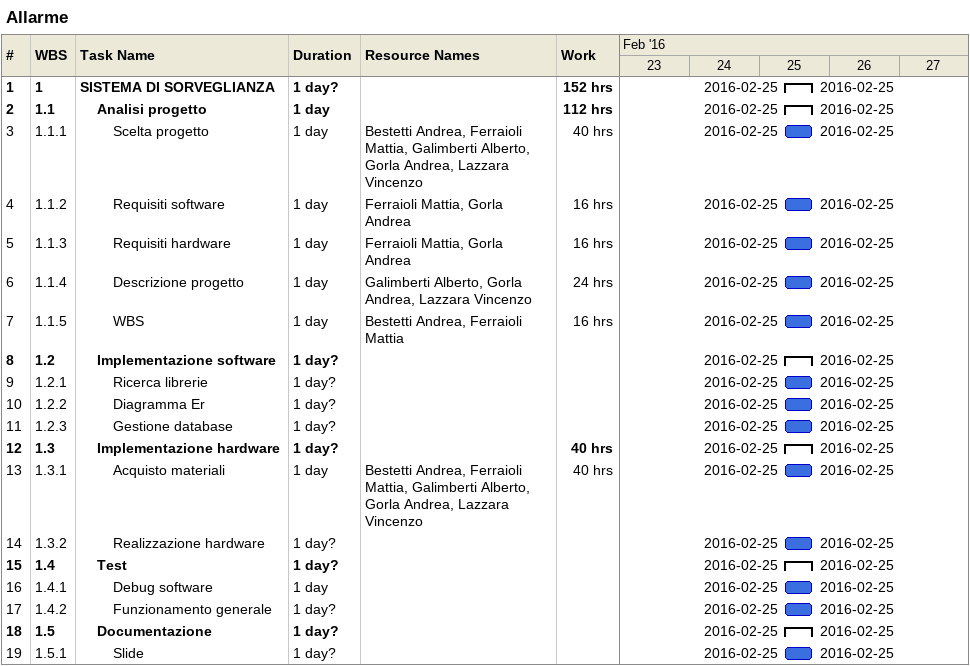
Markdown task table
Allarme

| ID | WBS | Task | Duration | Start | Finish | Resources | Work (h) |
|---|---|---|---|---|---|---|---|
| 1 | 1 | **SISTEMA DI SORVEGLIANZA** | 1d? | 2016-02-25 | 2016-02-25 |  | 152 |
| 2 | 1.1 | **Analisi progetto** | 1d | 2016-02-25 | 2016-02-25 |  | 112 |
| 3 | 1.1.1 | Scelta progetto | 1d | 2016-02-25 | 2016-02-25 | Bestetti Andrea, Ferraioli Mattia, Galimberti Alberto, Gorla Andrea, Lazzara Vincenzo | 40 |
| 4 | 1.1.2 | Requisiti software | 1d | 2016-02-25 | 2016-02-25 | Ferraioli Mattia, Gorla Andrea | 16 |
| 5 | 1.1.3 | Requisiti hardware | 1d | 2016-02-25 | 2016-02-25 | Ferraioli Mattia, Gorla Andrea | 16 |
| 6 | 1.1.4 | Descrizione progetto | 1d | 2016-02-25 | 2016-02-25 | Galimberti Alberto, Gorla Andrea, Lazzara Vincenzo | 24 |
| 7 | 1.1.5 | WBS | 1d | 2016-02-25 | 2016-02-25 | Bestetti Andrea, Ferraioli Mattia | 16 |
| 8 | 1.2 | **Implementazione software** | 1d? | 2016-02-25 | 2016-02-25 |  |  |
| 9 | 1.2.1 | Ricerca librerie | 1d? | 2016-02-25 | 2016-02-25 |  |  |
| 10 | 1.2.2 | Diagramma Er | 1d? | 2016-02-25 | 2016-02-25 |  |  |
| 11 | 1.2.3 | Gestione database | 1d? | 2016-02-25 | 2016-02-25 |  |  |
| 12 | 1.3 | **Implementazione hardware** | 1d? | 2016-02-25 | 2016-02-25 |  | 40 |
| 13 | 1.3.1 | Acquisto materiali | 1d | 2016-02-25 | 2016-02-25 | Bestetti Andrea, Ferraioli Mattia, Galimberti Alberto, Gorla Andrea, Lazzara Vincenzo | 40 |
| 14 | 1.3.2 | Realizzazione hardware | 1d? | 2016-02-25 | 2016-02-25 |  |  |
| 15 | 1.4 | **Test** | 1d? | 2016-02-25 | 2016-02-25 |  |  |
| 16 | 1.4.1 | Debug software | 1d | 2016-02-25 | 2016-02-25 |  |  |
| 17 | 1.4.2 | Funzionamento generale | 1d? | 2016-02-25 | 2016-02-25 |  |  |
| 18 | 1.5 | **Documentazione** | 1d? | 2016-02-25 | 2016-02-25 |  |  |
| 19 | 1.5.1 | Slide | 1d? | 2016-02-25 | 2016-02-25 |  |  |
